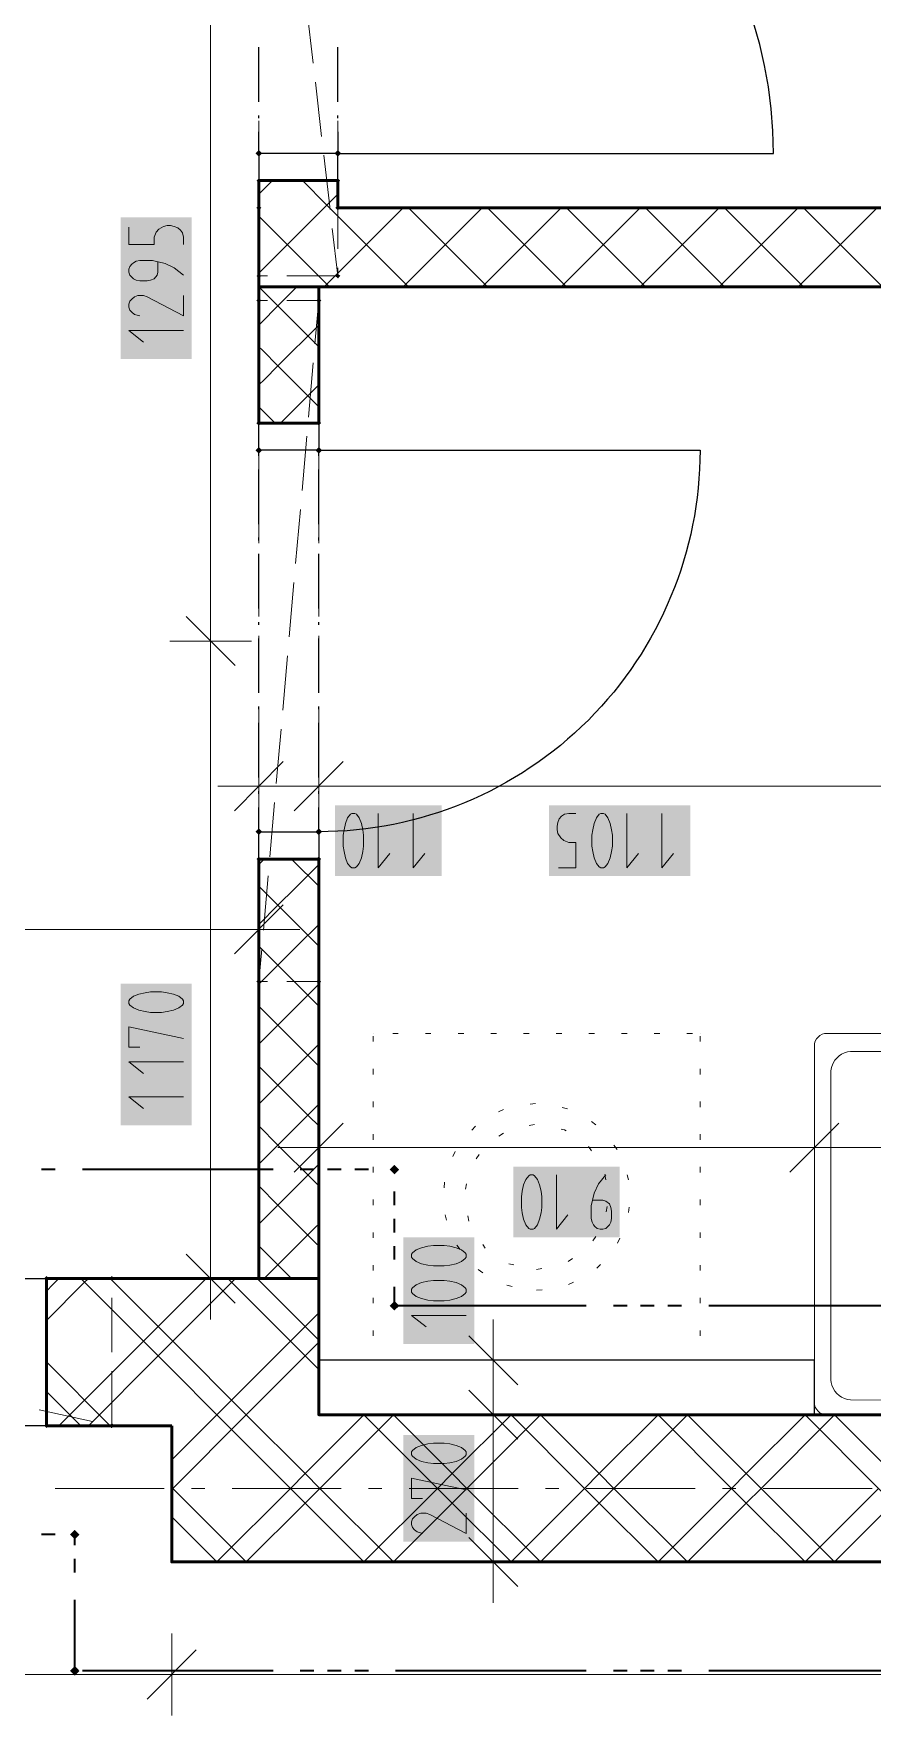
# Model space of a CAD drawing. Header units: millimetres. Extents: x 0 to 594, y 0 to 420.
# Drawn here: x 309.42 to 325.2, y 240.81 to 272.45 of the extents above; entities that cross this region are included whole.
import ezdxf

# ---------------------------------------------------------------- set-up
doc = ezdxf.new("R2010")
doc.units = ezdxf.units.MM
doc.header["$LTSCALE"] = 8
for name, color, linetype in [('PDF_Dvere', 7, 'Continuous'), ('PDF_Instalacni prizdivka do 1m', 7, 'Continuous'), ('PDF_Koty delkove', 7, 'Continuous'), ('PDF_Osy hlavni', 7, 'Continuous'), ('PDF_Pozarni useky', 7, 'Continuous'), ('PDF_Preklady', 7, 'Continuous'), ('PDF_Pricky zdene', 7, 'Continuous'), ('PDF_Sanita', 7, 'Continuous'), ('PDF_Steny akusticke', 7, 'Continuous')]:
    doc.layers.add(name, color=color, linetype=linetype)

msp = doc.modelspace()

# ---------------------------------------------------------------- linework, layer by layer
at = {"layer": 'PDF_Dvere', "lineweight": 25}
for points in [[(315.141, 270.603), (315.141, 270.196), (323.341, 270.196, 0.414213), (315.141, 278.396), (315.141, 277.522)], [(314.783, 264.61), (321.958, 264.61, -0.414214), (314.783, 257.435), (314.783, 257.893)]]:
    msp.add_lwpolyline(points, format="xyb", dxfattribs=at)
for points in [[(313.655, 271.167), (313.655, 272.192)], [(315.141, 271.167), (315.141, 272.192)], [(313.655, 270.86), (313.655, 270.911)], [(315.141, 270.86), (315.141, 270.911)], [(313.655, 270.196), (313.655, 270.603)], [(313.655, 264.505), (313.655, 264.556)], [(314.783, 264.505), (314.783, 264.556)], [(313.655, 263.223), (313.655, 264.248)], [(314.783, 263.223), (314.783, 264.248)], [(313.655, 262.916), (313.655, 262.967)], [(314.783, 262.916), (314.783, 262.967)], [(313.655, 261.635), (313.655, 262.66)], [(314.783, 261.635), (314.783, 262.66)], [(313.655, 261.327), (313.655, 261.378)], [(314.783, 261.327), (314.783, 261.378)], [(313.655, 260.046), (313.655, 261.071)], [(314.783, 260.046), (314.783, 261.071)], [(313.655, 259.738), (313.655, 259.79)], [(314.783, 259.738), (314.783, 259.79)], [(313.655, 258.457), (313.655, 259.482)], [(314.783, 258.457), (314.783, 259.482)], [(313.655, 258.15), (313.655, 258.201)], [(314.783, 258.15), (314.783, 258.201)], [(313.655, 257.435), (313.655, 257.893)]]:
    msp.add_lwpolyline(points, dxfattribs=at)
for points in [[(313.655, 270.196), (313.655, 269.683), (315.141, 269.683), (315.141, 270.196)], [(313.655, 264.61), (313.655, 265.122), (314.783, 265.122), (314.783, 264.61)], [(313.655, 256.922), (313.655, 257.435), (314.783, 257.435), (314.783, 256.922)], [(309.658, 246.262), (309.145, 246.262), (309.145, 249.03), (309.658, 249.03)]]:
    msp.add_lwpolyline(points, close=True, dxfattribs=at)
at = {"layer": 'PDF_Dvere', "lineweight": 25, "transparency": 33554559}
for points in [[(313.655, 270.132), (313.591, 270.196), (313.719, 270.196), (313.655, 270.26)], [(315.141, 270.132), (315.077, 270.196), (315.206, 270.196), (315.141, 270.26)], [(313.655, 264.545), (313.591, 264.61), (313.719, 264.61), (313.655, 264.674)], [(314.783, 264.545), (314.719, 264.61), (314.847, 264.61), (314.783, 264.674)], [(313.655, 257.371), (313.591, 257.435), (313.719, 257.435), (313.655, 257.499)], [(314.783, 257.371), (314.719, 257.435), (314.847, 257.435), (314.783, 257.499)]]:
    msp.add_solid(points, dxfattribs=at)
at = {"layer": 'PDF_Instalacni prizdivka do 1m', "lineweight": 25}
msp.add_lwpolyline([(314.783, 246.467), (324.11, 246.467), (324.11, 247.492), (314.783, 247.492)], close=True, dxfattribs=at)
at = {"layer": 'PDF_Koty delkove', "lineweight": 18}
for points in [[(312.748, 249.03), (312.748, 261.022), (312.748, 274.296), (312.748, 279.421)], [(311.21, 268.809), (311.21, 268.481), (311.688, 268.481), (311.688, 268.618), (311.723, 268.713), (311.774, 268.768), (311.859, 268.822), (311.927, 268.836), (311.995, 268.836), (312.064, 268.822), (312.132, 268.795), (312.183, 268.754), (312.218, 268.7), (312.235, 268.618), (312.235, 268.481)], [(312.235, 267.906), (312.064, 268.043), (311.893, 268.125), (311.654, 268.179), (311.414, 268.179), (311.347, 268.165), (311.295, 268.138), (311.262, 268.111), (311.227, 268.07), (311.21, 268.015), (311.21, 267.961), (311.227, 267.906), (311.262, 267.865), (311.295, 267.838), (311.347, 267.81), (311.414, 267.796), (311.552, 267.796), (311.619, 267.81), (311.688, 267.838), (311.739, 267.906), (311.757, 267.961), (311.757, 268.152)], [(311.483, 267.522), (311.38, 267.522), (311.313, 267.495), (311.262, 267.454), (311.227, 267.413), (311.21, 267.358), (311.21, 267.304), (311.227, 267.249), (311.262, 267.208), (311.313, 267.167), (311.414, 267.139)], [(312.235, 267.522), (312.235, 267.139), (311.552, 267.495), (311.483, 267.522)], [(312.235, 266.865), (311.21, 266.865), (311.483, 266.647)], [(313.209, 260.561), (312.287, 261.483)], [(313.517, 261.022), (312.748, 261.022), (311.979, 261.022)], [(313.655, 259.061), (313.655, 258.293), (313.655, 257.524)], [(314.783, 259.061), (314.783, 258.293), (314.783, 257.524)], [(314.116, 258.754), (313.194, 257.831)], [(315.244, 258.754), (314.321, 257.831)], [(313.655, 258.293), (312.886, 258.293)], [(388.07, 258.293), (386.942, 258.293), (382.066, 258.293), (375.616, 258.293), (353.579, 258.293), (351.887, 258.293), (349.786, 258.293), (348.249, 258.293), (326.109, 258.293), (314.783, 258.293), (313.655, 258.293)], [(315.544, 256.84), (315.585, 256.943), (315.613, 257.063), (315.627, 257.164), (315.627, 257.369), (315.613, 257.472), (315.585, 257.592), (315.544, 257.694), (315.49, 257.763), (315.462, 257.78), (315.408, 257.78), (315.38, 257.763), (315.326, 257.694), (315.285, 257.592), (315.258, 257.472), (315.244, 257.369)], [(315.901, 257.78), (315.901, 256.755), (316.119, 257.028)], [(316.558, 257.78), (316.558, 256.755), (316.776, 257.028)], [(319.295, 256.755), (319.624, 256.755), (319.624, 257.233), (319.487, 257.233), (319.392, 257.268), (319.336, 257.319), (319.282, 257.404), (319.268, 257.472), (319.268, 257.54), (319.282, 257.609), (319.309, 257.677), (319.35, 257.728), (319.405, 257.763), (319.487, 257.78), (319.624, 257.78)], [(319.925, 257.164), (319.939, 257.063), (319.966, 256.943), (320.007, 256.84), (320.062, 256.772), (320.09, 256.755), (320.144, 256.755), (320.172, 256.772), (320.226, 256.84), (320.267, 256.943), (320.295, 257.063), (320.309, 257.164), (320.309, 257.369), (320.295, 257.472), (320.267, 257.592), (320.226, 257.694), (320.172, 257.763), (320.144, 257.78), (320.09, 257.78), (320.062, 257.763), (320.007, 257.694), (319.966, 257.592), (319.939, 257.472), (319.925, 257.369)], [(320.582, 257.78), (320.582, 256.755), (320.801, 257.028)], [(321.239, 257.78), (321.239, 256.755), (321.458, 257.028)], [(315.244, 257.369), (315.244, 257.164), (315.258, 257.063), (315.285, 256.943), (315.326, 256.84), (315.38, 256.772), (315.408, 256.755), (315.462, 256.755), (315.49, 256.772), (315.544, 256.84)], [(319.925, 257.369), (319.925, 257.164)], [(313.655, 256.366), (313.655, 255.598), (313.655, 254.829)], [(314.116, 256.059), (313.194, 255.136)], [(313.655, 255.598), (306.79, 255.598), (302.623, 255.598), (298.895, 255.598), (297.768, 255.598), (287.364, 255.598), (285.212, 255.598), (274.808, 255.598), (273.681, 255.598), (258.921, 255.598)], [(313.655, 255.598), (314.424, 255.598)], [(311.414, 253.38), (311.21, 253.38), (311.21, 253.764), (312.235, 253.545)], [(312.235, 253.107), (311.21, 253.107), (311.483, 252.888)], [(312.235, 252.45), (311.21, 252.45), (311.483, 252.231)], [(314.783, 252.262), (314.783, 251.494), (314.783, 250.725)], [(324.11, 252.262), (324.11, 251.494), (324.11, 250.725)], [(315.244, 251.955), (314.321, 251.032)], [(324.571, 251.955), (323.649, 251.032)], [(314.783, 251.494), (314.014, 251.494)], [(386.942, 251.494), (382.215, 251.494), (377.615, 251.494), (377.04, 251.494), (360.19, 251.494), (358.601, 251.494), (351.887, 251.494), (349.837, 251.494), (343.124, 251.494), (341.535, 251.494), (324.11, 251.494), (314.783, 251.494)], [(318.597, 250.57), (318.597, 250.365), (318.611, 250.264), (318.639, 250.144), (318.68, 250.041), (318.734, 249.973), (318.762, 249.956), (318.816, 249.956), (318.844, 249.973), (318.898, 250.041), (318.939, 250.144), (318.967, 250.264), (318.981, 250.365), (318.981, 250.57), (318.967, 250.673), (318.939, 250.793), (318.898, 250.895), (318.844, 250.964), (318.816, 250.981), (318.762, 250.981), (318.734, 250.964), (318.68, 250.895)], [(318.68, 250.895), (318.639, 250.793), (318.611, 250.673), (318.597, 250.57)], [(319.254, 250.981), (319.254, 249.956), (319.473, 250.229)], [(320.185, 250.981), (320.048, 250.81), (319.966, 250.639), (319.912, 250.4), (319.912, 250.16), (319.926, 250.092), (319.953, 250.041), (319.98, 250.007), (320.021, 249.973), (320.076, 249.956), (320.13, 249.956), (320.185, 249.973), (320.226, 250.007), (320.253, 250.041), (320.281, 250.092), (320.295, 250.16), (320.295, 250.297), (320.281, 250.365), (320.253, 250.434), (320.185, 250.485), (320.13, 250.502), (319.939, 250.502)], [(317.145, 249.651), (316.94, 249.651), (316.838, 249.637), (316.718, 249.61), (316.616, 249.569), (316.547, 249.515), (316.531, 249.487), (316.531, 249.433), (316.547, 249.405), (316.616, 249.35), (316.718, 249.309), (316.838, 249.281), (316.94, 249.268), (317.145, 249.268), (317.247, 249.281), (317.367, 249.309), (317.47, 249.35), (317.538, 249.405), (317.556, 249.433), (317.556, 249.487), (317.538, 249.515), (317.47, 249.569), (317.367, 249.61), (317.247, 249.637)], [(317.247, 249.637), (317.145, 249.651)], [(313.209, 248.568), (312.287, 249.491)], [(313.517, 249.03), (312.748, 249.03), (311.979, 249.03)], [(312.748, 249.03), (312.748, 248.261)], [(317.556, 248.337), (316.531, 248.337), (316.803, 248.119)], [(318.068, 247.492), (318.068, 248.261)], [(318.529, 247.031), (317.607, 247.953)], [(318.837, 247.492), (318.068, 247.492), (317.299, 247.492)], [(318.068, 243.7), (318.068, 246.467), (318.068, 247.492)], [(318.529, 246.006), (317.607, 246.928)], [(318.837, 246.467), (318.068, 246.467), (317.299, 246.467)], [(317.145, 245.932), (316.94, 245.932), (316.838, 245.918), (316.718, 245.891), (316.616, 245.85), (316.547, 245.796), (316.531, 245.768), (316.531, 245.714), (316.547, 245.686), (316.616, 245.632), (316.718, 245.591), (316.838, 245.563), (316.94, 245.549), (317.145, 245.549), (317.247, 245.563), (317.367, 245.591), (317.47, 245.632), (317.538, 245.686), (317.556, 245.714), (317.556, 245.768), (317.538, 245.796), (317.47, 245.85), (317.367, 245.891), (317.247, 245.918)], [(317.247, 245.918), (317.145, 245.932)], [(316.735, 244.892), (316.531, 244.892), (316.531, 245.275), (317.556, 245.057)], [(317.556, 244.618), (317.556, 244.235), (316.872, 244.591), (316.803, 244.618), (316.701, 244.618), (316.633, 244.591), (316.582, 244.55), (316.547, 244.509), (316.531, 244.454), (316.531, 244.4), (316.547, 244.345), (316.582, 244.304), (316.633, 244.263), (316.735, 244.235)], [(318.529, 243.239), (317.607, 244.161)], [(318.837, 243.7), (318.068, 243.7), (317.299, 243.7)], [(318.068, 243.7), (318.068, 242.931)], [(312.015, 242.35), (312.015, 241.581), (312.015, 240.813)], [(312.476, 242.043), (311.554, 241.12)], [(544.944, 241.581), (527.533, 241.581), (514.611, 241.581), (510.402, 241.581), (501.792, 241.581), (487.237, 241.581), (481.087, 241.581), (476.182, 241.581), (471.637, 241.581), (470.838, 241.581), (469.351, 241.581), (434.86, 241.581), (428.813, 241.581), (416.513, 241.581), (405.084, 241.581), (397.192, 241.581), (389.71, 241.581), (312.015, 241.581), (304.533, 241.581), (297.307, 241.581), (294.693, 241.581), (286.493, 241.581), (285.314, 241.581)]]:
    msp.add_lwpolyline(points, dxfattribs=at)
for points in [[(311.824, 254.421), (311.619, 254.421), (311.518, 254.407), (311.398, 254.38), (311.295, 254.339), (311.227, 254.284), (311.21, 254.257), (311.21, 254.202), (311.227, 254.174), (311.295, 254.12), (311.398, 254.079), (311.518, 254.051), (311.619, 254.037), (311.824, 254.037), (311.927, 254.051), (312.047, 254.079), (312.149, 254.12), (312.218, 254.174), (312.235, 254.202), (312.235, 254.257), (312.218, 254.284), (312.149, 254.339), (312.047, 254.38), (311.927, 254.407)], [(317.145, 248.994), (316.94, 248.994), (316.838, 248.98), (316.718, 248.953), (316.616, 248.912), (316.547, 248.858), (316.531, 248.83), (316.531, 248.776), (316.547, 248.748), (316.616, 248.693), (316.718, 248.652), (316.838, 248.624), (316.94, 248.611), (317.145, 248.611), (317.247, 248.624), (317.367, 248.652), (317.47, 248.693), (317.538, 248.748), (317.556, 248.776), (317.556, 248.83), (317.538, 248.858), (317.47, 248.912), (317.367, 248.953), (317.247, 248.98)]]:
    msp.add_lwpolyline(points, close=True, dxfattribs=at)
at = {"layer": 'PDF_Koty delkove', "color": 7, "lineweight": 18, "true_color": 0xffffff, "transparency": 33554559}
for points in [[(312.389, 266.328), (312.389, 268.99), (311.057, 266.328), (311.057, 268.99)], [(317.095, 257.934), (315.09, 257.934), (317.095, 256.601), (315.09, 256.601)], [(321.777, 257.934), (319.115, 257.934), (321.777, 256.601), (319.115, 256.601)], [(312.389, 251.912), (312.389, 254.574), (311.057, 251.912), (311.057, 254.574)], [(320.449, 251.135), (318.444, 251.135), (320.449, 249.802), (318.444, 249.802)], [(317.709, 247.8), (317.709, 249.805), (316.377, 247.8), (316.377, 249.805)], [(317.709, 244.081), (317.709, 246.086), (316.377, 244.081), (316.377, 246.086)]]:
    msp.add_solid(points, dxfattribs=at)
at = {"layer": 'PDF_Osy hlavni', "lineweight": 18}
for points in [[(311.872, 245.083), (309.822, 245.083)], [(312.641, 245.083), (312.385, 245.083)], [(315.204, 245.083), (313.154, 245.083)], [(315.972, 245.083), (315.716, 245.083)], [(318.535, 245.083), (316.485, 245.083)], [(319.304, 245.083), (319.047, 245.083)], [(321.866, 245.083), (319.816, 245.083)], [(322.635, 245.083), (322.379, 245.083)], [(325.197, 245.083), (323.147, 245.083)]]:
    msp.add_lwpolyline(points, dxfattribs=at)
at = {"layer": 'PDF_Pozarni useky', "lineweight": 35}
for points in [[(309.822, 251.08), (309.566, 251.08)], [(313.922, 251.08), (310.335, 251.08)], [(314.691, 251.08), (314.435, 251.08)], [(315.204, 251.08), (314.947, 251.08)], [(315.716, 251.08), (315.46, 251.08)], [(316.207, 250.411), (316.207, 250.667)], [(316.207, 249.898), (316.207, 250.155)], [(316.207, 249.386), (316.207, 249.642)], [(316.207, 248.517), (316.207, 248.874)], [(319.816, 248.517), (316.229, 248.517)], [(320.585, 248.517), (320.329, 248.517)], [(321.097, 248.517), (320.841, 248.517)], [(321.61, 248.517), (321.354, 248.517)], [(325.71, 248.517), (322.122, 248.517)], [(309.822, 244.212), (309.565, 244.212)], [(310.191, 244.013), (310.191, 244.212)], [(310.191, 243.5), (310.191, 243.757)], [(310.191, 241.65), (310.191, 242.988)], [(313.923, 241.65), (310.335, 241.65)], [(314.691, 241.65), (314.435, 241.65)], [(315.204, 241.65), (314.947, 241.65)], [(315.716, 241.65), (315.46, 241.65)], [(319.816, 241.65), (316.229, 241.65)], [(320.585, 241.65), (320.329, 241.65)], [(321.097, 241.65), (320.841, 241.65)], [(321.61, 241.65), (321.354, 241.65)], [(325.71, 241.65), (322.122, 241.65)]]:
    msp.add_lwpolyline(points, dxfattribs=at)
at = {"layer": 'PDF_Pozarni useky', "lineweight": 35, "transparency": 33554559}
for points in [[(316.207, 250.99), (316.118, 251.08), (316.297, 251.08), (316.207, 251.169)], [(316.297, 251.08), (316.207, 250.99), (316.207, 251.169), (316.118, 251.08)], [(316.297, 248.517), (316.207, 248.428), (316.207, 248.607), (316.118, 248.517)], [(316.207, 248.428), (316.118, 248.517), (316.297, 248.517), (316.207, 248.607)], [(310.191, 244.123), (310.101, 244.212), (310.28, 244.212), (310.191, 244.302)], [(310.28, 244.212), (310.191, 244.123), (310.191, 244.302), (310.101, 244.212)], [(310.28, 241.65), (310.191, 241.56), (310.191, 241.74), (310.101, 241.65)], [(310.191, 241.56), (310.101, 241.65), (310.28, 241.65), (310.191, 241.74)]]:
    msp.add_solid(points, dxfattribs=at)
at = {"layer": 'PDF_Preklady', "lineweight": 18}
for points in [[(314.677, 271.89), (314.559, 272.909)], [(313.655, 271.167), (313.655, 272.192)], [(315.141, 271.167), (315.141, 272.192)], [(314.837, 270.516), (314.719, 271.534)], [(313.655, 269.783), (313.655, 270.808)], [(315.141, 269.783), (315.141, 270.808)], [(314.996, 269.141), (314.878, 270.16)], [(313.655, 269.171), (313.655, 269.425)], [(315.141, 269.171), (315.141, 269.425)], [(313.655, 268.4), (313.655, 269.171)], [(315.141, 268.4), (315.141, 269.171)], [(314.179, 267.89), (315.141, 267.89), (315.038, 268.785)], [(313.655, 267.89), (313.655, 268.041)], [(315.141, 267.89), (315.141, 268.041)], [(313.82, 267.89), (313.655, 267.89)], [(313.82, 267.428), (313.655, 267.428)], [(313.655, 267.016), (313.655, 267.428)], [(314.783, 267.428), (314.179, 267.428)], [(314.711, 266.613), (314.783, 267.428)], [(314.783, 267.016), (314.783, 267.428)], [(313.655, 265.632), (313.655, 266.657)], [(314.783, 265.632), (314.783, 266.657)], [(314.59, 265.235), (314.68, 266.256)], [(313.655, 265.122), (313.655, 265.273)], [(313.655, 264.248), (313.655, 265.122)], [(314.783, 265.122), (314.783, 265.273)], [(314.783, 264.248), (314.783, 265.122)], [(314.468, 263.857), (314.558, 264.878)], [(313.655, 262.865), (313.655, 263.89)], [(314.783, 262.865), (314.783, 263.89)], [(314.347, 262.478), (314.437, 263.499)], [(313.655, 261.481), (313.655, 262.506)], [(314.783, 261.481), (314.783, 262.506)], [(314.226, 261.1), (314.316, 262.121)], [(313.655, 260.097), (313.655, 261.122)], [(314.783, 260.097), (314.783, 261.122)], [(314.104, 259.721), (314.194, 260.742)], [(313.655, 258.713), (313.655, 259.738)], [(314.783, 258.713), (314.783, 259.738)], [(313.983, 258.343), (314.073, 259.364)], [(313.655, 257.33), (313.655, 258.355)], [(314.783, 257.33), (314.783, 258.355)], [(313.862, 256.965), (313.952, 257.986)], [(313.655, 256.922), (313.655, 256.971)], [(313.655, 255.946), (313.655, 256.922)], [(314.783, 256.922), (314.783, 256.971)], [(314.783, 255.946), (314.783, 256.922)], [(313.741, 255.586), (313.83, 256.607)], [(313.655, 255.587), (313.655, 254.616), (313.709, 255.229)], [(314.783, 255.587), (314.783, 254.616), (314.179, 254.616)], [(313.82, 254.616), (313.655, 254.616)], [(309.669, 249.03), (309.658, 249.03), (308.644, 249.03)], [(310.888, 249.03), (310.027, 249.03)], [(310.888, 249.027), (310.888, 249.03)], [(310.888, 247.644), (310.888, 248.669)], [(310.888, 247.285), (310.888, 246.262), (310.027, 246.262)], [(310.524, 246.341), (309.523, 246.559)], [(309.669, 246.262), (309.658, 246.262), (308.644, 246.262)], [(310.888, 246.262), (310.875, 246.265)]]:
    msp.add_lwpolyline(points, dxfattribs=at)
at = {"layer": 'PDF_Preklady', "lineweight": 18, "transparency": 33554559}
for points in [[(313.655, 269.637), (313.609, 269.683), (313.701, 269.683), (313.655, 269.729)], [(313.655, 269.637), (313.609, 269.683), (313.701, 269.683), (313.655, 269.729)], [(315.141, 269.637), (315.095, 269.683), (315.188, 269.683), (315.141, 269.729)], [(315.141, 269.637), (315.095, 269.683), (315.188, 269.683), (315.141, 269.729)], [(313.655, 269.125), (313.609, 269.171), (313.701, 269.171), (313.655, 269.217)], [(313.655, 269.125), (313.609, 269.171), (313.701, 269.171), (313.655, 269.217)], [(315.141, 269.125), (315.095, 269.171), (315.188, 269.171), (315.141, 269.217)], [(315.141, 269.125), (315.095, 269.171), (315.188, 269.171), (315.141, 269.217)], [(313.655, 267.843), (313.609, 267.89), (313.701, 267.89), (313.655, 267.936)], [(313.701, 267.89), (313.655, 267.843), (313.655, 267.936), (313.609, 267.89)], [(315.188, 267.89), (315.141, 267.843), (315.141, 267.936), (315.095, 267.89)], [(315.141, 267.843), (315.095, 267.89), (315.188, 267.89), (315.141, 267.936)], [(315.147, 267.844), (315.096, 267.884), (315.187, 267.895), (315.136, 267.935)], [(313.701, 267.428), (313.655, 267.382), (313.655, 267.474), (313.609, 267.428)], [(313.655, 267.382), (313.609, 267.428), (313.701, 267.428), (313.655, 267.474)], [(314.779, 267.382), (314.737, 267.432), (314.829, 267.424), (314.787, 267.474)], [(314.783, 267.382), (314.737, 267.428), (314.829, 267.428), (314.783, 267.474)], [(314.829, 267.428), (314.783, 267.382), (314.783, 267.474), (314.737, 267.428)], [(313.655, 265.076), (313.609, 265.122), (313.701, 265.122), (313.655, 265.168)], [(313.655, 265.076), (313.609, 265.122), (313.701, 265.122), (313.655, 265.168)], [(314.783, 265.076), (314.737, 265.122), (314.829, 265.122), (314.783, 265.168)], [(314.783, 265.076), (314.737, 265.122), (314.829, 265.122), (314.783, 265.168)], [(313.655, 256.876), (313.609, 256.922), (313.701, 256.922), (313.655, 256.968)], [(313.655, 256.876), (313.609, 256.922), (313.701, 256.922), (313.655, 256.968)], [(314.783, 256.876), (314.737, 256.922), (314.829, 256.922), (314.783, 256.968)], [(314.783, 256.876), (314.737, 256.922), (314.829, 256.922), (314.783, 256.968)], [(313.651, 254.57), (313.609, 254.62), (313.701, 254.612), (313.659, 254.662)], [(313.655, 254.57), (313.609, 254.616), (313.701, 254.616), (313.655, 254.662)], [(313.701, 254.616), (313.655, 254.57), (313.655, 254.662), (313.609, 254.616)], [(314.829, 254.616), (314.783, 254.57), (314.783, 254.662), (314.737, 254.616)], [(314.783, 254.57), (314.737, 254.616), (314.829, 254.616), (314.783, 254.662)], [(309.704, 249.03), (309.658, 248.984), (309.658, 249.076), (309.612, 249.03)], [(309.704, 249.03), (309.658, 248.984), (309.658, 249.076), (309.612, 249.03)], [(310.934, 249.03), (310.888, 248.984), (310.888, 249.076), (310.842, 249.03)], [(310.888, 248.984), (310.842, 249.03), (310.934, 249.03), (310.888, 249.076)], [(309.704, 246.262), (309.658, 246.216), (309.658, 246.308), (309.612, 246.262)], [(309.704, 246.262), (309.658, 246.216), (309.658, 246.308), (309.612, 246.262)], [(310.934, 246.262), (310.888, 246.216), (310.888, 246.308), (310.842, 246.262)], [(310.888, 246.216), (310.842, 246.262), (310.934, 246.262), (310.888, 246.308)], [(310.933, 246.252), (310.878, 246.217), (310.898, 246.307), (310.843, 246.272)]]:
    msp.add_solid(points, dxfattribs=at)
at = {"layer": 'PDF_Pricky zdene', "lineweight": 9}
for points in [[(313.911, 269.683), (313.655, 269.427)], [(315.141, 269.427), (315.109, 269.395), (314.936, 269.222), (314.475, 269.683)], [(314.988, 269.171), (314.936, 269.222), (314.885, 269.171), (313.655, 267.941)], [(314.988, 267.685), (314.936, 267.736), (313.655, 269.017)], [(316.371, 269.171), (314.936, 267.736), (314.885, 267.685)], [(316.474, 267.685), (316.423, 267.736), (314.988, 269.171)], [(317.858, 269.171), (316.423, 267.736), (316.371, 267.685)], [(317.96, 267.685), (317.909, 267.736), (316.474, 269.171)], [(319.344, 269.171), (317.909, 267.736), (317.858, 267.685)], [(319.446, 267.685), (319.395, 267.736), (317.96, 269.171)], [(320.83, 269.171), (319.395, 267.736), (319.344, 267.685)], [(320.933, 267.685), (320.881, 267.736), (319.446, 269.171)], [(322.316, 269.171), (320.881, 267.736), (320.83, 267.685)], [(322.419, 267.685), (322.368, 267.736), (320.933, 269.171)], [(323.803, 269.171), (322.368, 267.736), (322.316, 267.685)], [(323.905, 267.685), (323.854, 267.736), (322.419, 269.171)], [(325.289, 269.171), (323.854, 267.736), (323.803, 267.685)], [(325.391, 267.685), (325.34, 267.736), (323.905, 269.171)], [(314.783, 266.557), (314.014, 267.326), (313.655, 267.685)], [(314.373, 267.685), (314.014, 267.326)], [(314.783, 267.685), (314.783, 267.685)], [(314.014, 267.326), (313.696, 267.008), (313.655, 266.967)], [(314.783, 266.967), (314.014, 266.198)], [(314.783, 265.43), (314.014, 266.198), (313.728, 266.485), (313.655, 266.557)], [(314.014, 266.198), (313.76, 265.945), (313.655, 265.84)], [(314.783, 265.84), (314.065, 265.122)], [(313.963, 265.122), (313.8, 265.284), (313.655, 265.43)], [(313.758, 256.922), (313.655, 256.82)], [(314.783, 256.41), (314.308, 256.884), (314.27, 256.922)], [(314.783, 256.82), (314.339, 256.376), (314.014, 256.051), (313.655, 255.692)], [(314.783, 255.282), (314.38, 255.684), (314.014, 256.051), (313.655, 256.41)], [(314.783, 255.692), (314.403, 255.312), (314.014, 254.923)], [(314.783, 254.155), (314.453, 254.484), (314.014, 254.923), (313.655, 255.282)], [(314.014, 254.923), (313.655, 254.565)], [(314.783, 254.565), (314.467, 254.249), (314.014, 253.796)], [(314.783, 253.027), (314.526, 253.284), (314.014, 253.796), (313.655, 254.155)], [(314.014, 253.796), (313.655, 253.437)], [(314.783, 253.437), (314.532, 253.186), (314.014, 252.668), (313.655, 252.31)], [(314.783, 251.9), (314.598, 252.084), (314.014, 252.668), (313.655, 253.027)], [(314.783, 252.31), (314.596, 252.123), (314.014, 251.541)], [(314.783, 250.772), (314.671, 250.884), (314.014, 251.541), (313.655, 251.9)], [(314.014, 251.541), (313.655, 251.182)], [(314.783, 251.182), (314.66, 251.059), (314.014, 250.413)], [(314.783, 249.645), (314.743, 249.684), (314.014, 250.413), (313.655, 250.772)], [(314.014, 250.413), (313.655, 250.055)], [(314.783, 250.055), (314.724, 249.996), (314.014, 249.286), (313.758, 249.03)], [(314.27, 249.03), (314.014, 249.286), (313.655, 249.645)]]:
    msp.add_lwpolyline(points, dxfattribs=at)
at = {"layer": 'PDF_Pricky zdene', "lineweight": 50}
for points in [[(313.655, 269.683), (315.141, 269.683)], [(313.655, 269.683), (313.655, 269.171)], [(315.141, 269.171), (315.141, 269.683)], [(313.655, 269.171), (313.655, 267.89), (313.655, 267.685), (314.783, 267.685), (349.786, 267.685), (349.837, 267.685), (349.837, 269.171), (349.786, 269.171), (315.141, 269.171)], [(313.655, 265.122), (313.655, 267.428), (313.655, 267.685), (314.783, 267.685), (314.783, 267.428), (314.783, 265.122), (313.655, 265.122)], [(313.655, 256.922), (314.783, 256.922)], [(313.655, 256.922), (313.655, 254.616), (313.655, 249.03), (314.783, 249.03), (314.783, 254.616), (314.783, 256.922)]]:
    msp.add_lwpolyline(points, dxfattribs=at)
at = {"layer": 'PDF_Sanita', "lineweight": 13}
for points in [[(315.808, 253.642), (315.808, 253.642)], [(315.808, 253.642), (315.808, 253.642)], [(315.808, 253.486), (315.808, 253.589)], [(316.28, 253.642), (316.177, 253.642)], [(316.895, 253.642), (316.792, 253.642)], [(317.51, 253.642), (317.407, 253.642)], [(318.125, 253.642), (318.022, 253.642)], [(318.74, 253.642), (318.637, 253.642)], [(319.355, 253.642), (319.252, 253.642)], [(319.97, 253.642), (319.867, 253.642)], [(320.585, 253.642), (320.482, 253.642)], [(321.2, 253.642), (321.097, 253.642)], [(321.815, 253.642), (321.712, 253.642)], [(321.958, 253.642), (321.958, 253.642)], [(321.958, 253.642), (321.958, 253.642)], [(321.958, 253.486), (321.958, 253.589)], [(332.823, 253.304), (324.79, 253.302), (324.733, 253.293), (324.68, 253.277), (324.623, 253.249), (324.578, 253.219), (324.532, 253.178), (324.497, 253.136), (324.463, 253.081), (324.438, 253.021), (324.426, 252.976), (324.419, 252.929), (324.418, 250.024), (324.419, 247.119), (324.426, 247.072), (324.438, 247.027), (324.463, 246.967), (324.497, 246.911), (324.532, 246.87), (324.578, 246.828), (324.623, 246.799), (324.68, 246.771), (324.733, 246.755), (324.79, 246.746), (332.823, 246.744)], [(315.808, 252.871), (315.808, 252.974)], [(321.958, 252.871), (321.958, 252.974)], [(315.808, 252.256), (315.808, 252.359)], [(318.26, 252.208), (318.167, 252.165)], [(318.861, 252.322), (318.759, 252.313)], [(319.465, 252.223), (319.366, 252.25)], [(321.958, 252.256), (321.958, 252.359)], [(317.735, 251.894), (317.662, 251.822)], [(318.845, 251.926), (318.744, 251.906)], [(319.441, 251.806), (319.406, 251.83), (319.347, 251.841)], [(319.998, 251.923), (319.914, 251.982)], [(315.808, 251.641), (315.808, 251.744)], [(318.259, 251.763), (318.174, 251.706)], [(319.918, 251.43), (319.861, 251.515)], [(320.396, 251.458), (320.337, 251.542)], [(321.958, 251.641), (321.958, 251.744)], [(317.349, 251.419), (317.306, 251.327)], [(317.804, 251.365), (317.747, 251.28)], [(315.808, 251.026), (315.808, 251.129)], [(320.186, 250.888), (320.166, 250.988)], [(320.61, 250.884), (320.584, 250.983)], [(321.958, 251.026), (321.958, 251.129)], [(317.15, 250.841), (317.141, 250.739)], [(317.565, 250.811), (317.545, 250.711)], [(315.808, 250.411), (315.808, 250.514)], [(320.193, 250.285), (320.213, 250.385)], [(320.614, 250.272), (320.623, 250.374)], [(321.958, 250.411), (321.958, 250.514)], [(317.161, 250.229), (317.188, 250.13)], [(317.588, 250.208), (317.608, 250.108)], [(315.808, 249.796), (315.808, 249.899)], [(317.382, 249.659), (317.441, 249.575)], [(317.869, 249.672), (317.916, 249.601)], [(319.94, 249.737), (319.997, 249.822)], [(320.408, 249.695), (320.451, 249.788)], [(321.958, 249.796), (321.958, 249.899)], [(318.357, 249.307), (318.36, 249.305), (318.457, 249.285)], [(319.474, 249.35), (319.559, 249.407)], [(320.016, 249.225), (320.088, 249.297)], [(315.808, 249.181), (315.808, 249.284)], [(317.785, 249.199), (317.869, 249.14)], [(318.883, 249.201), (318.983, 249.221)], [(321.958, 249.181), (321.958, 249.284)], [(315.808, 248.566), (315.808, 248.669)], [(318.322, 248.905), (318.421, 248.879)], [(318.883, 248.81), (318.985, 248.819)], [(319.486, 248.917), (319.579, 248.96)], [(321.958, 248.566), (321.958, 248.669)], [(315.808, 247.951), (315.808, 248.054)], [(321.958, 247.951), (321.958, 248.054)], [(315.808, 247.492), (315.808, 247.492)], [(315.808, 247.492), (315.808, 247.492)], [(316.28, 247.492), (316.177, 247.492)], [(316.895, 247.492), (316.792, 247.492)], [(317.51, 247.492), (317.407, 247.492)], [(318.125, 247.492), (318.022, 247.492)], [(318.74, 247.492), (318.637, 247.492)], [(319.355, 247.492), (319.252, 247.492)], [(319.97, 247.492), (319.867, 247.492)], [(320.585, 247.492), (320.482, 247.492)], [(321.2, 247.492), (321.097, 247.492)], [(321.815, 247.492), (321.712, 247.492)], [(321.958, 247.492), (321.958, 247.492)], [(321.958, 247.492), (321.958, 247.492)]]:
    msp.add_lwpolyline(points, dxfattribs=at)
msp.add_lwpolyline([(324.345, 253.642), (324.346, 253.642), (341.299, 253.642, -0.414233), (341.535, 253.406), (341.535, 246.703, -0.414247), (341.299, 246.467), (324.346, 246.467, -0.414247), (324.11, 246.703), (324.11, 253.406, -0.41423), (324.345, 253.642)], format="xyb", dxfattribs=at)
at = {"layer": 'PDF_Steny akusticke', "lineweight": 9}
for points in [[(309.658, 248.794), (309.781, 248.917), (309.894, 249.03)], [(309.658, 248.24), (310.364, 248.947), (310.447, 249.03)], [(312.015, 247.318), (311.759, 247.574), (311.482, 247.851), (310.386, 248.948), (310.303, 249.03)], [(312.015, 247.871), (311.759, 248.128), (310.913, 248.974), (310.857, 249.03)], [(312.015, 248.384), (312.661, 249.03)], [(312.015, 247.831), (312.036, 247.851), (313.214, 249.03)], [(314.783, 247.318), (314.526, 247.574), (314.25, 247.851), (313.071, 249.03)], [(314.783, 247.871), (314.526, 248.128), (313.624, 249.03)], [(309.894, 246.262), (311.482, 247.851), (311.759, 248.128), (312.015, 248.384)], [(312.866, 246.467), (314.25, 247.851), (314.526, 248.128), (314.783, 248.384)], [(310.447, 246.262), (311.759, 247.574), (312.015, 247.831)], [(312.015, 247.871), (312.036, 247.851), (313.419, 246.467), (312.036, 245.083), (312.015, 245.104)], [(313.419, 246.467), (314.526, 247.574), (314.783, 247.83)], [(310.857, 246.262), (309.658, 247.461)], [(312.015, 245.617), (312.866, 246.467), (312.015, 247.318)], [(310.303, 246.262), (309.658, 246.908)], [(314.25, 245.083), (312.866, 246.467)], [(314.526, 245.36), (313.419, 246.467)], [(316.187, 246.467), (314.803, 245.083), (314.526, 245.36), (315.633, 246.467)], [(317.017, 245.083), (315.633, 246.467)], [(317.294, 245.36), (316.187, 246.467)], [(318.954, 246.467), (317.571, 245.083), (317.294, 245.36), (318.401, 246.467)], [(319.785, 245.083), (318.401, 246.467)], [(320.061, 245.36), (318.954, 246.467)], [(321.722, 246.467), (320.338, 245.083), (320.061, 245.36), (321.168, 246.467)], [(322.552, 245.083), (321.168, 246.467)], [(322.829, 245.36), (321.722, 246.467)], [(324.489, 246.467), (323.106, 245.083), (322.829, 245.36), (323.936, 246.467)], [(325.32, 245.083), (323.936, 246.467)], [(327.257, 243.7), (325.873, 245.083), (325.596, 245.36), (324.489, 246.467)], [(314.25, 245.083), (314.526, 245.36)], [(317.017, 245.083), (317.294, 245.36)], [(319.785, 245.083), (320.061, 245.36)], [(322.552, 245.083), (322.829, 245.36)], [(312.015, 245.063), (312.036, 245.083)], [(313.419, 243.7), (312.036, 245.083)], [(313.419, 243.7), (314.526, 244.807), (314.25, 245.083), (312.866, 243.7)], [(314.526, 244.807), (314.803, 245.083)], [(316.187, 243.7), (314.803, 245.083)], [(316.187, 243.7), (317.294, 244.807), (317.017, 245.083), (315.633, 243.7)], [(317.294, 244.807), (317.571, 245.083)], [(318.954, 243.7), (317.571, 245.083)], [(318.954, 243.7), (320.061, 244.807), (319.785, 245.083), (318.401, 243.7)], [(320.061, 244.807), (320.338, 245.083)], [(321.722, 243.7), (320.338, 245.083)], [(321.722, 243.7), (322.829, 244.807), (322.552, 245.083), (321.168, 243.7)], [(322.829, 244.807), (323.106, 245.083)], [(324.489, 243.7), (323.106, 245.083)], [(324.489, 243.7), (325.596, 244.807), (325.32, 245.083), (323.936, 243.7)], [(312.866, 243.7), (312.015, 244.55)], [(315.633, 243.7), (314.526, 244.807)], [(318.401, 243.7), (317.294, 244.807)], [(321.168, 243.7), (320.061, 244.807)], [(323.936, 243.7), (322.829, 244.807)]]:
    msp.add_lwpolyline(points, dxfattribs=at)
at = {"layer": 'PDF_Steny akusticke', "lineweight": 50}
for points in [[(309.658, 246.262), (309.658, 249.03)], [(312.015, 249.03), (310.888, 249.03), (309.658, 249.03)], [(341.535, 246.313), (341.535, 246.467), (314.783, 246.467), (314.783, 249.03), (313.655, 249.03), (312.015, 249.03)], [(309.658, 246.262), (310.888, 246.262), (312.015, 246.262)], [(312.015, 246.262), (312.015, 243.7), (341.535, 243.7)]]:
    msp.add_lwpolyline(points, dxfattribs=at)

doc.saveas('drawing.dxf')
